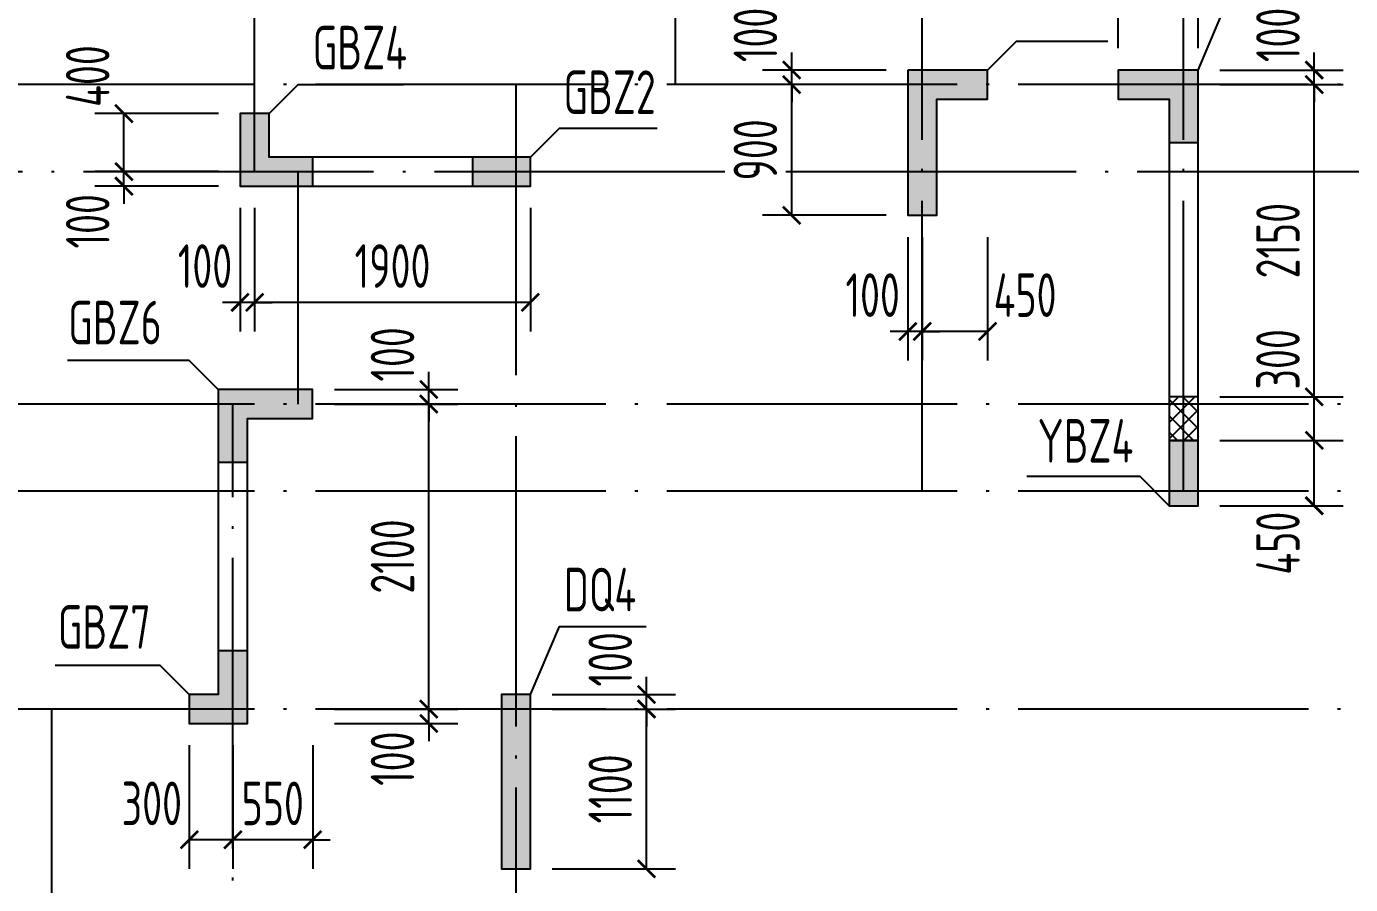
# Model space of a CAD drawing. Extents: x -1307975 to -76406, y -96289 to 379359.
# Drawn here: x -933867 to -924745, y 284342 to 290250 of the extents above; entities that cross this region are included whole.
import ezdxf
from ezdxf.enums import TextEntityAlignment as Align

# ---------------------------------------------------------------- set-up
doc = ezdxf.new("R2010")
doc.units = 0
doc.header["$LTSCALE"] = 1000
doc.linetypes.add('DOTE', pattern=[2.42, 2, -0.2, 0.02, -0.2])
doc.layers.get('0').update_dxf_attribs({"linetype": 'CONTINUOUS'})
doc.layers.get('DEFPOINTS').update_dxf_attribs({"linetype": 'CONTINUOUS'})
for name, color, linetype in [('0z-约束构件', 1, 'CONTINUOUS'), ('A-DOTE', 10, 'DOTE'), ('S-Q墙实线', 6, 'CONTINUOUS'), ('S-Q墙标注', 3, 'CONTINUOUS'), ('S-X详图填充', 252, 'CONTINUOUS'), ('S-X详图实线', 4, 'CONTINUOUS'), ('S-Z柱编号', 6, 'CONTINUOUS')]:
    doc.layers.add(name, color=color, linetype=linetype)
doc.layers.add('配箍校核', color=34, linetype='CONTINUOUS', plot=False)
doc.styles.add('TSSD_REIN', font='tssdeng.shx', dxfattribs={"width": 0.7, "height": 300, "bigfont": 'tssdchn.shx'})
doc.styles.add('结构文字', font='zstxt.shx', dxfattribs={"width": 0.7, "bigfont": 'zshz.shx'})
doc.dimstyles.new('STRUCK', dxfattribs={"dimtxt": 400, "dimasz": 121, "dimexe": 200, "dimexo": 150, "dimgap": 115, "dimtad": 1, "dimdec": 0, "dimdsep": 46, "dimtxsty": '结构文字', "dimblk": 'ARCHTICK', "dimcen": 400, "dimclrd": 3, "dimclre": 3, "dimclrt": 7, "dimadec": 0, "dimazin": 0, "dimtfac": 1, "dimtdec": 0, "dimtix": 1, "dimtmove": 2, "dimatfit": 3, "dimldrblk": '_DIMX', "dimfxl": 1, "dimtolj": 1, "dimtzin": 0, "dimarcsym": 0})

# ---------------------------------------------------------------- blocks, each defined once
blk = doc.blocks.new('20210726.16350016')
at = {"layer": 'A-DOTE'}
for p, q in [((43500, 13100.3), (43500, 21100)), ((46400, 13700), (46400, 21100)), ((48100, 10900), (48100, 21100)), ((49900, 10900), (49900, 21100)), ((55600, 13700), (3600, 13700)), ((45299.8, 13700), (45300, 3600)), ((3600, 13100.3), (55600, 13100.3)), ((43800, 11500), (43800, 13100)), ((55600, 11500), (3600, 11500)), ((43350, 3600), (43350, 11500)), ((55600, 10900), (3600, 10900)), ((55600, 9400), (3600, 9400)), ((42100, 9400), (42100, 3600))]:
    blk.add_line(p, q, dxfattribs=at)
blk = doc.blocks.new('_ArchTick')
at = {"color": 0, "linetype": 'ByBlock', "const_width": 0.15}
blk.add_lwpolyline([(-0.5, -0.5), (0.5, 0.5)], dxfattribs=at)
blk = doc.blocks.new('*D1298')
at = {"layer": 'DEFPOINTS', "color": 0, "transparency": 16777216}
for p in [(-930394.8, 285550.3), (-929594.8, 285550.3), (-930394.8, 284450.3)]:
    blk.add_point(p, dxfattribs=at)
at = {"layer": 'S-Q墙标注', "color": 3, "lineweight": -2, "transparency": 16777216}
for p, q in [((-930244.8, 285550.3), (-929394.8, 285550.3)), ((-929594.8, 284450.3), (-929594.8, 285550.3)), ((-930244.8, 284450.3), (-929394.8, 284450.3))]:
    blk.add_line(p, q, dxfattribs=at)
at = {"layer": 'S-Q墙标注', "color": 3, "lineweight": -2, "transparency": 16777216, "xscale": 121, "yscale": 121, "zscale": 121}
for p, rotation in [((-929594.8, 285550.3), 90), ((-929594.8, 284450.3), 270)]:
    blk.add_blockref('_ArchTick', p, dxfattribs=dict(at, rotation=rotation))
at = {"layer": 'S-Q墙标注', "color": 7, "transparency": 16777216, "insert": (-929844.8, 285000.3), "char_height": 300, "attachment_point": 5, "rotation": 90, "style": 'TSSD_REIN'}
blk.add_mtext('\\A1;1100', dxfattribs=at)
blk = doc.blocks.new('_DIMX')
blk.add_line((-150, 0), (150, 0))
at = {"const_width": 50}
blk.add_lwpolyline([(-70, -70), (70, 70)], dxfattribs=at)
blk = doc.blocks.new('*D1299')
at = {"layer": 'DEFPOINTS', "color": 0, "transparency": 16777216}
for p in [(-930394.8, 285650.3), (-929594.8, 285650.3), (-930394.8, 285550.3)]:
    blk.add_point(p, dxfattribs=at)
at = {"layer": 'S-Q墙标注', "color": 3, "lineweight": -2, "transparency": 16777216}
for p, q in [((-929594.8, 285650.3), (-929594.8, 285771.3)), ((-930244.8, 285650.3), (-929394.8, 285650.3)), ((-929594.8, 285550.3), (-929594.8, 285650.3)), ((-930244.8, 285550.3), (-929394.8, 285550.3)), ((-929594.8, 285550.3), (-929594.8, 285429.3))]:
    blk.add_line(p, q, dxfattribs=at)
at = {"layer": 'S-Q墙标注', "color": 3, "lineweight": -2, "transparency": 16777216, "xscale": 121, "yscale": 121, "zscale": 121}
for p, rotation in [((-929594.8, 285650.3), 270), ((-929594.8, 285550.3), 90)]:
    blk.add_blockref('_ArchTick', p, dxfattribs=dict(at, rotation=rotation))
at = {"layer": 'S-Q墙标注', "color": 7, "transparency": 16777216, "insert": (-929844.8, 285892.2), "char_height": 300, "attachment_point": 5, "rotation": 90, "style": 'TSSD_REIN'}
blk.add_mtext('\\A1;100', dxfattribs=at)
blk = doc.blocks.new('*D1304')
at = {"layer": 'DEFPOINTS', "color": 0, "transparency": 16777216}
for p in [(-925794.8, 287400.3), (-924994.8, 287400.3), (-925794.8, 286950.3)]:
    blk.add_point(p, dxfattribs=at)
at = {"layer": 'S-Q墙标注', "color": 3, "lineweight": -2, "transparency": 16777216}
for p, q in [((-925644.8, 287400.3), (-924794.8, 287400.3)), ((-924994.8, 286950.3), (-924994.8, 287400.3)), ((-925644.8, 286950.3), (-924794.8, 286950.3))]:
    blk.add_line(p, q, dxfattribs=at)
at = {"layer": 'S-Q墙标注', "color": 3, "lineweight": -2, "transparency": 16777216, "xscale": 121, "yscale": 121, "zscale": 121}
for p, rotation in [((-924994.8, 287400.3), 90), ((-924994.8, 286950.3), 270)]:
    blk.add_blockref('_ArchTick', p, dxfattribs=dict(at, rotation=rotation))
at = {"layer": 'S-Q墙标注', "color": 7, "transparency": 16777216, "insert": (-925244.8, 286692.3), "char_height": 300, "attachment_point": 5, "rotation": 90, "style": 'TSSD_REIN'}
blk.add_mtext('\\A1;450', dxfattribs=at)
blk = doc.blocks.new('*D1305')
at = {"layer": 'DEFPOINTS', "color": 0, "transparency": 16777216}
for p in [(-925794.8, 289950.3), (-924994.8, 289950.3), (-925794.8, 289850.3)]:
    blk.add_point(p, dxfattribs=at)
at = {"layer": 'S-Q墙标注', "color": 3, "lineweight": -2, "transparency": 16777216}
for p, q in [((-924994.8, 289950.3), (-924994.8, 290071.3)), ((-925644.8, 289950.3), (-924794.8, 289950.3)), ((-924994.8, 289850.3), (-924994.8, 289950.3)), ((-925644.8, 289850.3), (-924794.8, 289850.3)), ((-924994.8, 289850.3), (-924994.8, 289729.3))]:
    blk.add_line(p, q, dxfattribs=at)
at = {"layer": 'S-Q墙标注', "color": 3, "lineweight": -2, "transparency": 16777216, "xscale": 121, "yscale": 121, "zscale": 121}
for p, rotation in [((-924994.8, 289950.3), 270), ((-924994.8, 289850.3), 90)]:
    blk.add_blockref('_ArchTick', p, dxfattribs=dict(at, rotation=rotation))
at = {"layer": 'S-Q墙标注', "color": 7, "transparency": 16777216, "insert": (-925244.8, 290192.2), "char_height": 300, "attachment_point": 5, "rotation": 90, "style": 'TSSD_REIN'}
blk.add_mtext('\\A1;100', dxfattribs=at)
blk = doc.blocks.new('*D1306')
at = {"layer": 'DEFPOINTS', "color": 0, "transparency": 16777216}
for p in [(-925894.8, 290750.3), (-925894.8, 289950.3), (-925794.8, 289950.3)]:
    blk.add_point(p, dxfattribs=at)
at = {"layer": 'S-Q墙标注', "color": 3, "lineweight": -2, "transparency": 16777216}
for p, q in [((-925894.8, 290100.3), (-925894.8, 290950.3)), ((-925794.8, 290100.3), (-925794.8, 290950.3)), ((-925894.8, 290750.3), (-926015.8, 290750.3)), ((-925794.8, 290750.3), (-925894.8, 290750.3)), ((-925794.8, 290750.3), (-925673.8, 290750.3))]:
    blk.add_line(p, q, dxfattribs=at)
at = {"layer": 'S-Q墙标注', "color": 3, "lineweight": -2, "transparency": 16777216, "xscale": 121, "yscale": 121, "zscale": 121}
blk.add_blockref('_ArchTick', (-925894.8, 290750.3), dxfattribs=at)
at = {"layer": 'S-Q墙标注', "color": 3, "lineweight": -2, "transparency": 16777216, "xscale": 121, "yscale": 121, "zscale": 121, "rotation": 180}
blk.add_blockref('_ArchTick', (-925794.8, 290750.3), dxfattribs=at)
at = {"layer": 'S-Q墙标注', "color": 7, "transparency": 16777216, "insert": (-925552.9, 291000.3), "char_height": 300, "attachment_point": 5, "style": 'TSSD_REIN'}
blk.add_mtext('\\A1;100', dxfattribs=at)
blk = doc.blocks.new('*D1307')
at = {"layer": 'DEFPOINTS', "color": 0, "transparency": 16777216}
for p in [(-926344.8, 290750.3), (-926344.8, 289950.3), (-925894.8, 289950.3)]:
    blk.add_point(p, dxfattribs=at)
at = {"layer": 'S-Q墙标注', "color": 3, "lineweight": -2, "transparency": 16777216}
for p, q in [((-926344.8, 290100.3), (-926344.8, 290950.3)), ((-925894.8, 290100.3), (-925894.8, 290950.3)), ((-925894.8, 290750.3), (-926344.8, 290750.3))]:
    blk.add_line(p, q, dxfattribs=at)
at = {"layer": 'S-Q墙标注', "color": 3, "lineweight": -2, "transparency": 16777216, "xscale": 121, "yscale": 121, "zscale": 121, "rotation": 180}
blk.add_blockref('_ArchTick', (-926344.8, 290750.3), dxfattribs=at)
at = {"layer": 'S-Q墙标注', "color": 3, "lineweight": -2, "transparency": 16777216, "xscale": 121, "yscale": 121, "zscale": 121}
blk.add_blockref('_ArchTick', (-925894.8, 290750.3), dxfattribs=at)
at = {"layer": 'S-Q墙标注', "color": 7, "transparency": 16777216, "insert": (-926602.9, 291000.3), "char_height": 300, "attachment_point": 5, "style": 'TSSD_REIN'}
blk.add_mtext('\\A1;450', dxfattribs=at)
blk = doc.blocks.new('*D1308')
at = {"layer": 'DEFPOINTS', "color": 0, "transparency": 16777216}
for p in [(-928594.8, 289850.3), (-927794.8, 289850.3), (-927794.8, 288950.3)]:
    blk.add_point(p, dxfattribs=at)
at = {"layer": 'S-Q墙标注', "color": 3, "lineweight": -2, "transparency": 16777216}
for p, q in [((-927944.8, 289850.3), (-928794.8, 289850.3)), ((-928594.8, 288950.3), (-928594.8, 289850.3)), ((-927944.8, 288950.3), (-928794.8, 288950.3))]:
    blk.add_line(p, q, dxfattribs=at)
at = {"layer": 'S-Q墙标注', "color": 3, "lineweight": -2, "transparency": 16777216, "xscale": 121, "yscale": 121, "zscale": 121}
for p, rotation in [((-928594.8, 289850.3), 90), ((-928594.8, 288950.3), 270)]:
    blk.add_blockref('_ArchTick', p, dxfattribs=dict(at, rotation=rotation))
at = {"layer": 'S-Q墙标注', "color": 7, "transparency": 16777216, "insert": (-928844.8, 289400.3), "char_height": 300, "attachment_point": 5, "rotation": 90, "style": 'TSSD_REIN'}
blk.add_mtext('\\A1;900', dxfattribs=at)
blk = doc.blocks.new('*D1309')
at = {"layer": 'DEFPOINTS', "color": 0, "transparency": 16777216}
for p in [(-928594.8, 289950.3), (-927794.8, 289950.3), (-927794.8, 289850.3)]:
    blk.add_point(p, dxfattribs=at)
at = {"layer": 'S-Q墙标注', "color": 3, "lineweight": -2, "transparency": 16777216}
for p, q in [((-928594.8, 289950.3), (-928594.8, 290071.3)), ((-927944.8, 289950.3), (-928794.8, 289950.3)), ((-928594.8, 289850.3), (-928594.8, 289950.3)), ((-927944.8, 289850.3), (-928794.8, 289850.3)), ((-928594.8, 289850.3), (-928594.8, 289729.3))]:
    blk.add_line(p, q, dxfattribs=at)
at = {"layer": 'S-Q墙标注', "color": 3, "lineweight": -2, "transparency": 16777216, "xscale": 121, "yscale": 121, "zscale": 121}
for p, rotation in [((-928594.8, 289950.3), 270), ((-928594.8, 289850.3), 90)]:
    blk.add_blockref('_ArchTick', p, dxfattribs=dict(at, rotation=rotation))
at = {"layer": 'S-Q墙标注', "color": 7, "transparency": 16777216, "insert": (-928844.8, 290192.2), "char_height": 300, "attachment_point": 5, "rotation": 90, "style": 'TSSD_REIN'}
blk.add_mtext('\\A1;100', dxfattribs=at)
blk = doc.blocks.new('*D1310')
at = {"layer": 'DEFPOINTS', "color": 0, "transparency": 16777216}
for p in [(-927694.8, 288950.3), (-927244.9, 288950.3), (-927694.8, 288150.3)]:
    blk.add_point(p, dxfattribs=at)
at = {"layer": 'S-Q墙标注', "color": 3, "lineweight": -2, "transparency": 16777216}
for p, q in [((-927694.8, 288800.3), (-927694.8, 287950.3)), ((-927244.9, 288800.3), (-927244.9, 287950.3)), ((-927244.9, 288150.3), (-927694.8, 288150.3))]:
    blk.add_line(p, q, dxfattribs=at)
at = {"layer": 'S-Q墙标注', "color": 3, "lineweight": -2, "transparency": 16777216, "xscale": 121, "yscale": 121, "zscale": 121, "rotation": 180}
blk.add_blockref('_ArchTick', (-927694.8, 288150.3), dxfattribs=at)
at = {"layer": 'S-Q墙标注', "color": 3, "lineweight": -2, "transparency": 16777216, "xscale": 121, "yscale": 121, "zscale": 121}
blk.add_blockref('_ArchTick', (-927244.9, 288150.3), dxfattribs=at)
at = {"layer": 'S-Q墙标注', "color": 7, "transparency": 16777216, "insert": (-926986.8, 288400.3), "char_height": 300, "attachment_point": 5, "style": 'TSSD_REIN'}
blk.add_mtext('\\A1;450', dxfattribs=at)
blk = doc.blocks.new('*D1311')
at = {"layer": 'DEFPOINTS', "color": 0, "transparency": 16777216}
for p in [(-927794.8, 288950.3), (-927694.8, 288950.3), (-927794.8, 288150.3)]:
    blk.add_point(p, dxfattribs=at)
at = {"layer": 'S-Q墙标注', "color": 3, "lineweight": -2, "transparency": 16777216}
for p, q in [((-927794.8, 288800.3), (-927794.8, 287950.3)), ((-927694.8, 288800.3), (-927694.8, 287950.3)), ((-927794.8, 288150.3), (-927915.8, 288150.3)), ((-927694.8, 288150.3), (-927794.8, 288150.3)), ((-927694.8, 288150.3), (-927573.8, 288150.3))]:
    blk.add_line(p, q, dxfattribs=at)
at = {"layer": 'S-Q墙标注', "color": 3, "lineweight": -2, "transparency": 16777216, "xscale": 121, "yscale": 121, "zscale": 121}
blk.add_blockref('_ArchTick', (-927794.8, 288150.3), dxfattribs=at)
at = {"layer": 'S-Q墙标注', "color": 3, "lineweight": -2, "transparency": 16777216, "xscale": 121, "yscale": 121, "zscale": 121, "rotation": 180}
blk.add_blockref('_ArchTick', (-927694.8, 288150.3), dxfattribs=at)
at = {"layer": 'S-Q墙标注', "color": 7, "transparency": 16777216, "insert": (-928036.8, 288400.3), "char_height": 300, "attachment_point": 5, "style": 'TSSD_REIN'}
blk.add_mtext('\\A1;100', dxfattribs=at)
blk = doc.blocks.new('*D1312')
at = {"layer": 'DEFPOINTS', "color": 0, "transparency": 16777216}
for p in [(-933194.8, 289250.6), (-932394.8, 289250.6), (-932394.8, 289150.6)]:
    blk.add_point(p, dxfattribs=at)
at = {"layer": 'S-Q墙标注', "color": 3, "lineweight": -2, "transparency": 16777216}
for p, q in [((-933194.8, 289250.6), (-933194.8, 289371.6)), ((-932544.8, 289250.6), (-933394.8, 289250.6)), ((-933194.8, 289150.6), (-933194.8, 289250.6)), ((-932544.8, 289150.6), (-933394.8, 289150.6)), ((-933194.8, 289150.6), (-933194.8, 289029.6))]:
    blk.add_line(p, q, dxfattribs=at)
at = {"layer": 'S-Q墙标注', "color": 3, "lineweight": -2, "transparency": 16777216, "xscale": 121, "yscale": 121, "zscale": 121}
for p, rotation in [((-933194.8, 289250.6), 270), ((-933194.8, 289150.6), 90)]:
    blk.add_blockref('_ArchTick', p, dxfattribs=dict(at, rotation=rotation))
at = {"layer": 'S-Q墙标注', "color": 7, "transparency": 16777216, "insert": (-933444.8, 288908.7), "char_height": 300, "attachment_point": 5, "rotation": 90, "style": 'TSSD_REIN'}
blk.add_mtext('\\A1;100', dxfattribs=at)
blk = doc.blocks.new('*D1313')
at = {"layer": 'DEFPOINTS', "color": 0, "transparency": 16777216}
for p in [(-933194.8, 289650.6), (-932394.8, 289650.6), (-932394.8, 289250.6)]:
    blk.add_point(p, dxfattribs=at)
at = {"layer": 'S-Q墙标注', "color": 3, "lineweight": -2, "transparency": 16777216}
for p, q in [((-932544.8, 289650.6), (-933394.8, 289650.6)), ((-933194.8, 289250.6), (-933194.8, 289650.6)), ((-932544.8, 289250.6), (-933394.8, 289250.6))]:
    blk.add_line(p, q, dxfattribs=at)
at = {"layer": 'S-Q墙标注', "color": 3, "lineweight": -2, "transparency": 16777216, "xscale": 121, "yscale": 121, "zscale": 121}
for p, rotation in [((-933194.8, 289650.6), 90), ((-933194.8, 289250.6), 270)]:
    blk.add_blockref('_ArchTick', p, dxfattribs=dict(at, rotation=rotation))
at = {"layer": 'S-Q墙标注', "color": 7, "transparency": 16777216, "insert": (-933444.8, 289908.7), "char_height": 300, "attachment_point": 5, "rotation": 90, "style": 'TSSD_REIN'}
blk.add_mtext('\\A1;400', dxfattribs=at)
blk = doc.blocks.new('*D1314')
at = {"layer": 'DEFPOINTS', "color": 0, "transparency": 16777216}
for p in [(-932294.8, 289150.6), (-930394.8, 289150.6), (-932294.8, 288350.6)]:
    blk.add_point(p, dxfattribs=at)
at = {"layer": 'S-Q墙标注', "color": 3, "lineweight": -2, "transparency": 16777216}
for p, q in [((-932294.8, 289000.6), (-932294.8, 288150.6)), ((-930394.8, 289000.6), (-930394.8, 288150.6)), ((-930394.8, 288350.6), (-932294.8, 288350.6))]:
    blk.add_line(p, q, dxfattribs=at)
at = {"layer": 'S-Q墙标注', "color": 3, "lineweight": -2, "transparency": 16777216, "xscale": 121, "yscale": 121, "zscale": 121, "rotation": 180}
blk.add_blockref('_ArchTick', (-932294.8, 288350.6), dxfattribs=at)
at = {"layer": 'S-Q墙标注', "color": 3, "lineweight": -2, "transparency": 16777216, "xscale": 121, "yscale": 121, "zscale": 121}
blk.add_blockref('_ArchTick', (-930394.8, 288350.6), dxfattribs=at)
at = {"layer": 'S-Q墙标注', "color": 7, "transparency": 16777216, "insert": (-931344.8, 288600.6), "char_height": 300, "attachment_point": 5, "style": 'TSSD_REIN'}
blk.add_mtext('\\A1;1900', dxfattribs=at)
blk = doc.blocks.new('*D1315')
at = {"layer": 'DEFPOINTS', "color": 0, "transparency": 16777216}
for p in [(-932394.8, 289150.6), (-932294.8, 289150.6), (-932394.8, 288350.6)]:
    blk.add_point(p, dxfattribs=at)
at = {"layer": 'S-Q墙标注', "color": 3, "lineweight": -2, "transparency": 16777216}
for p, q in [((-932394.8, 289000.6), (-932394.8, 288150.6)), ((-932294.8, 289000.6), (-932294.8, 288150.6)), ((-932394.8, 288350.6), (-932515.8, 288350.6)), ((-932294.8, 288350.6), (-932394.8, 288350.6)), ((-932294.8, 288350.6), (-932173.8, 288350.6))]:
    blk.add_line(p, q, dxfattribs=at)
at = {"layer": 'S-Q墙标注', "color": 3, "lineweight": -2, "transparency": 16777216, "xscale": 121, "yscale": 121, "zscale": 121}
blk.add_blockref('_ArchTick', (-932394.8, 288350.6), dxfattribs=at)
at = {"layer": 'S-Q墙标注', "color": 3, "lineweight": -2, "transparency": 16777216, "xscale": 121, "yscale": 121, "zscale": 121, "rotation": 180}
blk.add_blockref('_ArchTick', (-932294.8, 288350.6), dxfattribs=at)
at = {"layer": 'S-Q墙标注', "color": 7, "transparency": 16777216, "insert": (-932636.8, 288600.6), "char_height": 300, "attachment_point": 5, "style": 'TSSD_REIN'}
blk.add_mtext('\\A1;100', dxfattribs=at)
blk = doc.blocks.new('*D1320')
at = {"layer": 'DEFPOINTS', "color": 0, "transparency": 16777216}
for p in [(-931894.8, 285550.3), (-931094.8, 285550.3), (-931894.8, 285450.3)]:
    blk.add_point(p, dxfattribs=at)
at = {"layer": 'S-Q墙标注', "color": 3, "lineweight": -2, "transparency": 16777216}
for p, q in [((-931094.8, 285550.3), (-931094.8, 285671.3)), ((-931744.8, 285550.3), (-930894.8, 285550.3)), ((-931094.8, 285450.3), (-931094.8, 285550.3)), ((-931744.8, 285450.3), (-930894.8, 285450.3)), ((-931094.8, 285450.3), (-931094.8, 285329.3))]:
    blk.add_line(p, q, dxfattribs=at)
at = {"layer": 'S-Q墙标注', "color": 3, "lineweight": -2, "transparency": 16777216, "xscale": 121, "yscale": 121, "zscale": 121}
for p, rotation in [((-931094.8, 285550.3), 270), ((-931094.8, 285450.3), 90)]:
    blk.add_blockref('_ArchTick', p, dxfattribs=dict(at, rotation=rotation))
at = {"layer": 'S-Q墙标注', "color": 7, "transparency": 16777216, "insert": (-931344.8, 285208.4), "char_height": 300, "attachment_point": 5, "rotation": 90, "style": 'TSSD_REIN'}
blk.add_mtext('\\A1;100', dxfattribs=at)
blk = doc.blocks.new('*D1321')
at = {"layer": 'DEFPOINTS', "color": 0, "transparency": 16777216}
for p in [(-931894.8, 287650.3), (-931094.8, 287650.3), (-931894.8, 285550.3)]:
    blk.add_point(p, dxfattribs=at)
at = {"layer": 'S-Q墙标注', "color": 3, "lineweight": -2, "transparency": 16777216}
for p, q in [((-931744.8, 287650.3), (-930894.8, 287650.3)), ((-931094.8, 285550.3), (-931094.8, 287650.3)), ((-931744.8, 285550.3), (-930894.8, 285550.3))]:
    blk.add_line(p, q, dxfattribs=at)
at = {"layer": 'S-Q墙标注', "color": 3, "lineweight": -2, "transparency": 16777216, "xscale": 121, "yscale": 121, "zscale": 121}
for p, rotation in [((-931094.8, 287650.3), 90), ((-931094.8, 285550.3), 270)]:
    blk.add_blockref('_ArchTick', p, dxfattribs=dict(at, rotation=rotation))
at = {"layer": 'S-Q墙标注', "color": 7, "transparency": 16777216, "insert": (-931344.8, 286600.3), "char_height": 300, "attachment_point": 5, "rotation": 90, "style": 'TSSD_REIN'}
blk.add_mtext('\\A1;2100', dxfattribs=at)
blk = doc.blocks.new('*D1322')
at = {"layer": 'DEFPOINTS', "color": 0, "transparency": 16777216}
for p in [(-931894.8, 287750.3), (-931094.8, 287750.3), (-931894.8, 287650.3)]:
    blk.add_point(p, dxfattribs=at)
at = {"layer": 'S-Q墙标注', "color": 3, "lineweight": -2, "transparency": 16777216}
for p, q in [((-931094.8, 287750.3), (-931094.8, 287871.3)), ((-931744.8, 287750.3), (-930894.8, 287750.3)), ((-931094.8, 287650.3), (-931094.8, 287750.3)), ((-931744.8, 287650.3), (-930894.8, 287650.3)), ((-931094.8, 287650.3), (-931094.8, 287529.3))]:
    blk.add_line(p, q, dxfattribs=at)
at = {"layer": 'S-Q墙标注', "color": 3, "lineweight": -2, "transparency": 16777216, "xscale": 121, "yscale": 121, "zscale": 121}
for p, rotation in [((-931094.8, 287750.3), 270), ((-931094.8, 287650.3), 90)]:
    blk.add_blockref('_ArchTick', p, dxfattribs=dict(at, rotation=rotation))
at = {"layer": 'S-Q墙标注', "color": 7, "transparency": 16777216, "insert": (-931344.8, 287992.2), "char_height": 300, "attachment_point": 5, "rotation": 90, "style": 'TSSD_REIN'}
blk.add_mtext('\\A1;100', dxfattribs=at)
blk = doc.blocks.new('20210730.00595579')
at = {"layer": '0z-约束构件'}
h = blk.add_hatch(dxfattribs=at)
h.set_pattern_fill('ANSI37', color=256, scale=25, style=0)
h.set_pattern_definition([(45, (126794.76, -600656.97), (-56.126601, 56.126601), []), (135, (126794.76, -600656.97), (-56.126601, -56.126601), [])])
h.paths.add_polyline_path([(10664.7, -181459.2), (10664.7, -181159.2), (10864.7, -181159.2), (10864.7, -181459.2)])
blk.add_lwpolyline([(10664.7, -181459.2), (10864.7, -181459.2), (10864.7, -181159.2), (10664.7, -181159.2)], close=True, dxfattribs=at)
blk = doc.blocks.new('*D1394')
at = {"layer": 'DEFPOINTS', "color": 0, "transparency": 16777216}
for p in [(-925794.8, 287700.3), (-924994.8, 287700.3), (-925794.8, 287400.3)]:
    blk.add_point(p, dxfattribs=at)
at = {"layer": 'S-Q墙标注', "color": 3, "lineweight": -2, "transparency": 16777216}
for p, q in [((-925644.8, 287700.3), (-924794.8, 287700.3)), ((-924994.8, 287400.3), (-924994.8, 287700.3)), ((-925644.8, 287400.3), (-924794.8, 287400.3))]:
    blk.add_line(p, q, dxfattribs=at)
at = {"layer": 'S-Q墙标注', "color": 3, "lineweight": -2, "transparency": 16777216, "xscale": 121, "yscale": 121, "zscale": 121}
for p, rotation in [((-924994.8, 287700.3), 90), ((-924994.8, 287400.3), 270)]:
    blk.add_blockref('_ArchTick', p, dxfattribs=dict(at, rotation=rotation))
at = {"layer": 'S-Q墙标注', "color": 7, "transparency": 16777216, "insert": (-925244.8, 287958.4), "char_height": 300, "attachment_point": 5, "rotation": 90, "style": 'TSSD_REIN'}
blk.add_mtext('\\A1;300', dxfattribs=at)
blk = doc.blocks.new('*D1395')
at = {"layer": 'DEFPOINTS', "color": 0, "transparency": 16777216}
for p in [(-925794.8, 289850.3), (-924994.8, 289850.3), (-925794.8, 287700.3)]:
    blk.add_point(p, dxfattribs=at)
at = {"layer": 'S-Q墙标注', "color": 3, "lineweight": -2, "transparency": 16777216}
for p, q in [((-925644.8, 289850.3), (-924794.8, 289850.3)), ((-924994.8, 287700.3), (-924994.8, 289850.3)), ((-925644.8, 287700.3), (-924794.8, 287700.3))]:
    blk.add_line(p, q, dxfattribs=at)
at = {"layer": 'S-Q墙标注', "color": 3, "lineweight": -2, "transparency": 16777216, "xscale": 121, "yscale": 121, "zscale": 121}
for p, rotation in [((-924994.8, 289850.3), 90), ((-924994.8, 287700.3), 270)]:
    blk.add_blockref('_ArchTick', p, dxfattribs=dict(at, rotation=rotation))
at = {"layer": 'S-Q墙标注', "color": 7, "transparency": 16777216, "insert": (-925244.8, 288775.3), "char_height": 300, "attachment_point": 5, "rotation": 90, "style": 'TSSD_REIN'}
blk.add_mtext('\\A1;2150', dxfattribs=at)
blk = doc.blocks.new('*D1682')
at = {"layer": 'DEFPOINTS', "color": 0, "transparency": 16777216}
for p in [(-932444.8, 285450.3), (-931894.8, 285450.3), (-932444.8, 284650.3)]:
    blk.add_point(p, dxfattribs=at)
at = {"layer": 'S-Q墙标注', "color": 3, "lineweight": -2, "transparency": 16777216}
for p, q in [((-932444.8, 285300.3), (-932444.8, 284450.3)), ((-931894.8, 285300.3), (-931894.8, 284450.3)), ((-932444.8, 284650.3), (-932565.8, 284650.3)), ((-931894.8, 284650.3), (-932444.8, 284650.3)), ((-931894.8, 284650.3), (-931773.8, 284650.3))]:
    blk.add_line(p, q, dxfattribs=at)
at = {"layer": 'S-Q墙标注', "color": 3, "lineweight": -2, "transparency": 16777216, "xscale": 121, "yscale": 121, "zscale": 121}
blk.add_blockref('_ArchTick', (-932444.8, 284650.3), dxfattribs=at)
at = {"layer": 'S-Q墙标注', "color": 3, "lineweight": -2, "transparency": 16777216, "xscale": 121, "yscale": 121, "zscale": 121, "rotation": 180}
blk.add_blockref('_ArchTick', (-931894.8, 284650.3), dxfattribs=at)
at = {"layer": 'S-Q墙标注', "color": 7, "transparency": 16777216, "insert": (-932169.8, 284900.3), "char_height": 300, "attachment_point": 5, "style": 'TSSD_REIN'}
blk.add_mtext('\\A1;550', dxfattribs=at)
blk = doc.blocks.new('*D1683')
at = {"layer": 'DEFPOINTS', "color": 0, "transparency": 16777216}
for p in [(-932744.8, 285450.3), (-932444.8, 285450.3), (-932744.8, 284650.3)]:
    blk.add_point(p, dxfattribs=at)
at = {"layer": 'S-Q墙标注', "color": 3, "lineweight": -2, "transparency": 16777216}
for p, q in [((-932744.8, 285300.3), (-932744.8, 284450.3)), ((-932444.8, 285300.3), (-932444.8, 284450.3)), ((-932444.8, 284650.3), (-932744.8, 284650.3))]:
    blk.add_line(p, q, dxfattribs=at)
at = {"layer": 'S-Q墙标注', "color": 3, "lineweight": -2, "transparency": 16777216, "xscale": 121, "yscale": 121, "zscale": 121, "rotation": 180}
blk.add_blockref('_ArchTick', (-932744.8, 284650.3), dxfattribs=at)
at = {"layer": 'S-Q墙标注', "color": 3, "lineweight": -2, "transparency": 16777216, "xscale": 121, "yscale": 121, "zscale": 121}
blk.add_blockref('_ArchTick', (-932444.8, 284650.3), dxfattribs=at)
at = {"layer": 'S-Q墙标注', "color": 7, "transparency": 16777216, "insert": (-933002.9, 284900.3), "char_height": 300, "attachment_point": 5, "style": 'TSSD_REIN'}
blk.add_mtext('\\A1;300', dxfattribs=at)

msp = doc.modelspace()

# ---------------------------------------------------------------- hatches: boundary and pattern name
at = {"layer": 'S-X详图填充'}
h = msp.add_hatch(color=256, dxfattribs=at)
h.dxf.hatch_style = 1
h.paths.add_polyline_path([(-927794.84, 289950.33), (-927794.84, 288950.33), (-927594.84, 288950.33), (-927594.84, 289750.33), (-927244.93, 289750.33), (-927244.93, 289950.33)])
h = msp.add_hatch(color=256, dxfattribs=at)
h.dxf.hatch_style = 1
h.paths.add_polyline_path([(-925994.83, 289450.33), (-925794.83, 289450.33), (-925794.83, 289950.33), (-926344.83, 289950.33), (-926344.83, 289750.33), (-925994.83, 289750.33)])
h = msp.add_hatch(color=256, dxfattribs=at)
h.dxf.hatch_style = 1
h.paths.add_polyline_path([(-931894.83, 289150.6), (-931894.83, 289350.6), (-932194.83, 289350.6), (-932194.83, 289650.6), (-932394.83, 289650.6), (-932394.83, 289150.6)])
h = msp.add_hatch(color=256, dxfattribs=at)
h.dxf.hatch_style = 1
h.paths.add_polyline_path([(-930794.83, 289350.6), (-930794.83, 289150.6), (-930394.83, 289150.6), (-930394.83, 289350.6)])
h = msp.add_hatch(color=256, dxfattribs=at)
h.dxf.hatch_style = 1
h.paths.add_polyline_path([(-932544.83, 287250.33), (-932344.83, 287250.33), (-932344.83, 287550.33), (-931894.96, 287550.33), (-931894.96, 287750.33), (-932544.83, 287750.33)])
h = msp.add_hatch(color=256, dxfattribs=at)
h.dxf.hatch_style = 1
h.paths.add_polyline_path([(-925794.83, 287400.33), (-925994.83, 287400.33), (-925994.83, 286950.33), (-925794.83, 286950.33)])
h = msp.add_hatch(color=256, dxfattribs=at)
h.dxf.hatch_style = 1
h.paths.add_polyline_path([(-932344.83, 285950.33), (-932544.83, 285950.33), (-932544.83, 285650.33), (-932744.83, 285650.33), (-932744.83, 285450.33), (-932344.83, 285450.33)])
h = msp.add_hatch(color=256, dxfattribs=at)
h.dxf.hatch_style = 1
h.paths.add_polyline_path([(-930594.93, 284450.33), (-930394.93, 284450.33), (-930394.84, 285650.33), (-930594.84, 285650.33)])

# ---------------------------------------------------------------- linework, layer by layer
at = {"layer": 'S-Q墙实线'}
for points in [[(-927794.84, 289950.33), (-927794.84, 288950.33), (-927594.84, 288950.33), (-927594.84, 289750.33), (-927244.93, 289750.33), (-927244.93, 289950.33)], [(-925794.83, 289950.33), (-926344.83, 289950.33), (-926344.83, 289750.33), (-925994.83, 289750.33), (-925994.83, 286950.33), (-925794.83, 286950.33)], [(-932194.83, 289350.6), (-932194.83, 289650.6), (-932394.83, 289650.6), (-932394.83, 289150.6), (-931994.96, 289150.6), (-930394.83, 289150.6), (-930394.83, 289350.6), (-931994.96, 289350.6)], [(-932544.83, 285650.33), (-932744.83, 285650.33), (-932744.83, 285450.33), (-932344.83, 285450.33), (-932344.83, 287050.33), (-932344.83, 287550.33), (-931894.96, 287550.33), (-931894.96, 287750.33), (-932544.83, 287750.33), (-932544.83, 287050.33)], [(-930394.84, 284450.33), (-930394.84, 285650.33), (-930594.84, 285650.33), (-930594.84, 284450.33)]]:
    msp.add_lwpolyline(points, close=True, dxfattribs=at)
at = {"layer": 'S-X详图实线'}
for points in [[(-927794.84, 289950.33), (-927794.84, 288950.33), (-927594.84, 288950.33), (-927594.84, 289750.33), (-927244.93, 289750.33), (-927244.93, 289950.33), (-927794.84, 289950.33)], [(-925994.83, 289450.33), (-925794.83, 289450.33), (-925794.83, 289950.33), (-926344.83, 289950.33), (-926344.83, 289750.33), (-925994.83, 289750.33), (-925994.83, 289450.33)], [(-931894.83, 289150.6), (-931894.83, 289350.6), (-932194.83, 289350.6), (-932194.83, 289650.6), (-932394.83, 289650.6), (-932394.83, 289150.6), (-931894.83, 289150.6)], [(-930794.83, 289350.6), (-930794.83, 289150.6), (-930394.83, 289150.6), (-930394.83, 289350.6), (-930794.83, 289350.6)], [(-932544.83, 287250.33), (-932344.83, 287250.33), (-932344.83, 287550.33), (-931894.96, 287550.33), (-931894.96, 287750.33), (-932544.83, 287750.33), (-932544.83, 287250.33)], [(-925794.83, 287400.33), (-925994.83, 287400.33), (-925994.83, 286950.33), (-925794.83, 286950.33), (-925794.83, 287400.33)], [(-932344.83, 285950.33), (-932544.83, 285950.33), (-932544.83, 285650.33), (-932744.83, 285650.33), (-932744.83, 285450.33), (-932344.83, 285450.33), (-932344.83, 285950.33)], [(-930594.93, 284450.33), (-930394.93, 284450.33), (-930394.84, 285650.33), (-930594.84, 285650.33), (-930594.84, 285250.33)]]:
    msp.add_lwpolyline(points, close=True, dxfattribs=at)
at = {"layer": 'S-Z柱编号', "color": 7}
for points in [[(-925794.84, 289950.33), (-925594.84, 290423.36), (-924974.76, 290423.36)], [(-927244.92, 289950.33), (-927044.92, 290150.33), (-926416.5, 290150.33)], [(-932194.83, 289650.6), (-931994.83, 289850.6), (-931270.22, 289850.6)], [(-930394.83, 289350.6), (-930194.83, 289550.6), (-929520.44, 289550.6)], [(-932544.83, 287750.33), (-932744.83, 287950.33), (-933584.83, 287950.33)], [(-925994.84, 286950.33), (-926194.84, 287150.33), (-926974.76, 287150.33)], [(-930395.07, 285650.33), (-930195.07, 286119.28), (-929597.57, 286119.28)], [(-932744.83, 285650.33), (-932944.83, 285850.33), (-933669.49, 285850.33)]]:
    msp.add_lwpolyline(points, dxfattribs=at)

# ---------------------------------------------------------------- block references
at = {"layer": 'A-DOTE'}
msp.add_blockref('20210726.16350016', (-975794.83, 276150.28), dxfattribs=at)
at = {"layer": '配箍校核'}
msp.add_blockref('20210730.00595579', (-936659.54, 468859.51), dxfattribs=at)

# ---------------------------------------------------------------- texts
at = {"layer": 'S-Z柱编号', "color": 7, "style": 'TSSD_REIN', "width": 0.7}
for s, p in [('GBZ4', (-931894.83, 289864.81)), ('GBZ2', (-930167.54, 289557.74)), ('GBZ6', (-933578.97, 287971.55)), ('YBZ4', (-926900.61, 287157.51)), ('DQ4', (-930164.14, 286132.98)), ('GBZ7', (-933650.6, 285875.3))]:
    msp.add_text(s, height=300, dxfattribs=at).set_placement(p, align=Align.BOTTOM_LEFT)

# ---------------------------------------------------------------- dimensions: what is measured, and where the dimension line sits
at = {"layer": 'S-Q墙标注'}
for base, p1, p2, angle, picture, middle in [((-926344.84, 290750.33), (-925894.83, 289950.33), (-926344.84, 289950.33), 180, '*D1307', (-926602.92, 291000.33)), ((-925894.83, 290750.33), (-925794.84, 289950.33), (-925894.83, 289950.33), 180, '*D1306', (-925552.92, 291000.33)), ((-928594.84, 289950.33), (-927794.84, 289850.33), (-927794.84, 289950.33), 90, '*D1309', (-928844.84, 290192.25)), ((-924994.84, 289950.33), (-925794.84, 289850.33), (-925794.84, 289950.33), 90, '*D1305', (-925244.84, 290192.25)), ((-933194.83, 289650.6), (-932394.83, 289250.6), (-932394.83, 289650.6), 90, '*D1313', (-933444.83, 289908.67)), ((-933194.83, 289250.6), (-932394.83, 289150.6), (-932394.83, 289250.6), 90, '*D1312', (-933444.83, 288908.67)), ((-932394.83, 288350.6), (-932294.83, 289150.6), (-932394.83, 289150.6), 180, '*D1315', (-932636.75, 288600.6)), ((-927794.84, 288150.33), (-927694.83, 288950.33), (-927794.84, 288950.33), 180, '*D1311', (-928036.77, 288400.33)), ((-927694.83, 288150.33), (-927244.92, 288950.33), (-927694.83, 288950.33), 180, '*D1310', (-926986.85, 288400.33)), ((-931094.77, 287750.33), (-931894.77, 287650.33), (-931894.77, 287750.33), 90, '*D1322', (-931344.77, 287992.25)), ((-924994.84, 287700.33), (-925794.84, 287400.33), (-925794.84, 287700.33), 90, '*D1394', (-925244.84, 287958.41)), ((-924994.84, 287400.33), (-925794.84, 286950.33), (-925794.84, 287400.33), 90, '*D1304', (-925244.84, 286692.25)), ((-929594.84, 285650.33), (-930394.84, 285550.33), (-930394.84, 285650.33), 90, '*D1299', (-929844.84, 285892.25)), ((-931094.77, 285550.33), (-931894.77, 285450.33), (-931894.77, 285550.33), 90, '*D1320', (-931344.77, 285208.4)), ((-932744.82, 284650.3), (-932444.82, 285450.3), (-932744.82, 285450.3), 180, '*D1683', (-933002.9, 284900.3))]:
    dim = msp.add_linear_dim(base=base, p1=p1, p2=p2, angle=angle, dimstyle='STRUCK', override={"dimtxt": 300, "dimgap": 100, "dimtxsty": 'TSSD_REIN'}, dxfattribs=at)
    dim.commit()
    dim.dimension.update_dxf_attribs({"geometry": picture, "text_midpoint": middle, "dimtype": 160})
for base, p1, p2, angle, picture, middle in [((-928594.84, 289850.33), (-927794.84, 288950.33), (-927794.84, 289850.33), 90, '*D1308', (-928844.84, 289400.33)), ((-924994.84, 289850.33), (-925794.84, 287700.33), (-925794.84, 289850.33), 90, '*D1395', (-925244.84, 288775.33)), ((-932294.83, 288350.6), (-930394.83, 289150.6), (-932294.83, 289150.6), 180, '*D1314', (-931344.83, 288600.6)), ((-931094.77, 287650.33), (-931894.77, 285550.33), (-931894.77, 287650.33), 90, '*D1321', (-931344.77, 286600.33)), ((-929594.84, 285550.33), (-930394.84, 284450.33), (-930394.84, 285550.33), 90, '*D1298', (-929844.84, 285000.33)), ((-932444.82, 284650.3), (-931894.83, 285450.3), (-932444.82, 285450.3), 180, '*D1682', (-932169.83, 284900.3))]:
    dim = msp.add_linear_dim(base=base, p1=p1, p2=p2, angle=angle, dimstyle='STRUCK', override={"dimtxt": 300, "dimgap": 100, "dimtxsty": 'TSSD_REIN'}, dxfattribs=at)
    dim.commit()
    dim.dimension.update_dxf_attribs({"geometry": picture, "text_midpoint": middle})

doc.saveas('drawing.dxf')
